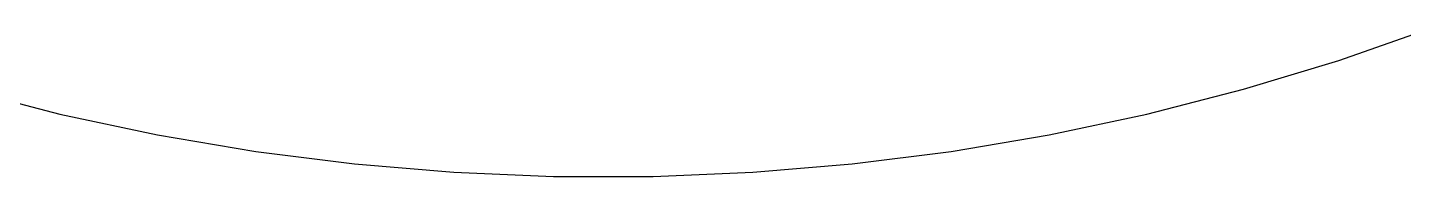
# Model space of a CAD drawing. Header units: metres. Extents: x -102 to 102, y -50 to 50.
# Drawn here: x 39.9 to 68.81, y -49.99 to -46.86 of the extents above; entities that cross this region are included whole.
import ezdxf

# ---------------------------------------------------------------- set-up
doc = ezdxf.new("R2010")
doc.units = ezdxf.units.M

msp = doc.modelspace()

# ---------------------------------------------------------------- linework, layer by layer
for p, q in [((67.4508, -47.5528), (69.4286, -46.8641)), ((65.446, -48.1581), (67.4508, -47.5528)), ((38.554, -48.1581), (40.5825, -48.6789)), ((63.4175, -48.6789), (65.446, -48.1581)), ((40.5825, -48.6789), (42.6309, -49.1143)), ((61.3691, -49.1143), (63.4175, -48.6789)), ((42.6309, -49.1143), (44.6959, -49.4636)), ((59.3041, -49.4636), (61.3691, -49.1143)), ((44.6959, -49.4636), (46.7736, -49.7261)), ((57.2264, -49.7261), (59.3041, -49.4636)), ((46.7736, -49.7261), (48.8605, -49.9013)), ((48.8605, -49.9013), (50.9529, -49.989)), ((50.9529, -49.989), (53.0471, -49.989)), ((53.0471, -49.989), (55.1395, -49.9013)), ((55.1395, -49.9013), (57.2264, -49.7261))]:
    msp.add_line(p, q)

doc.saveas('drawing.dxf')
